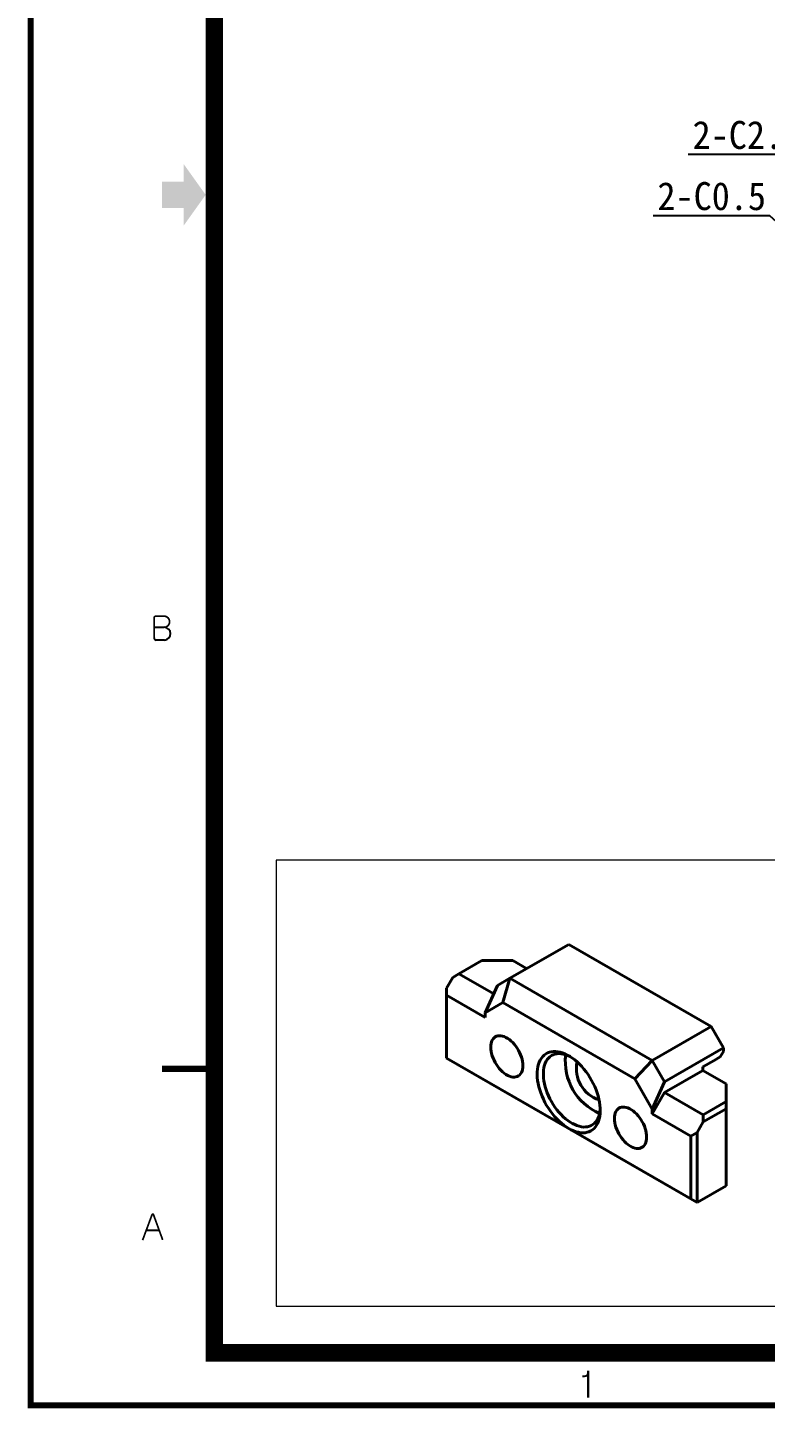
# Model space of a CAD drawing. Header units: millimetres. Extents: x 20 to 420, y 20 to 297.
# Drawn here: x 19.6 to 104, y 19.6 to 177.6 of the extents above; entities that cross this region are included whole.
import ezdxf
from ezdxf import colors
from ezdxf.entities.mleader import LeaderData, LeaderLine
from ezdxf.math import Vec2, Vec3

# ---------------------------------------------------------------- set-up
doc = ezdxf.new("R2010")
doc.units = ezdxf.units.MM
doc.layers.get('0').update_dxf_attribs({"color": 6})
doc.layers.add('0 @ 1', color=6, linetype='Continuous')
doc.layers.add('DIM', color=2, linetype='Continuous', lineweight=9)
doc.layers.add('OUTLINE', color=3, linetype='Continuous', lineweight=40)
doc.styles.get("Standard").update_dxf_attribs({"font": '', "height": 3.2})
doc.styles.get('Standard').set_extended_font_data('GulimChe')

# ---------------------------------------------------------------- blocks, each defined once
blk = doc.blocks.new('A-3_규격도면_동인광학')
blk.add_hatch(color=256).paths.add_polyline_path([(15, 137), (17.5, 137), (17.5, 135), (20, 138.5), (17.5, 142), (17.5, 140), (15, 140)])
for p, q in [((14.1, 89.02), (15.24, 89.02)), ((15.24, 89.02), (15.26, 89.02)), ((15.31, 87.56), (14.35, 87.56)), ((13.21, 20.04), (14.68, 20.04)), ((63.07, 3.35), (63.32, 3.35)), ((63.73, 0.91), (63.73, 3.96)), ((63.73, 3.96), (63.73, 0.91))]:
    blk.add_line(p, q)
for points, const_width in [([(0, 0), (0, 277), (400, 277), (400, 0)], 0.7), ([(21, 6), (21, 271), (394, 271), (394, 6)], 2)]:
    blk.add_lwpolyline(points, close=True, dxfattribs=dict(const_width=const_width))
at = {"const_width": 0.2}
for points in [[(14.1, 87.81), (14.1, 90.08, -0.443983), (14.33, 90.29), (15.24, 90.29, -1), (15.24, 89.02), (14.1, 89.02)], [(12.79, 18.9), (13.87, 21.81, -0.756384), (14.04, 21.8), (15.09, 18.92)]]:
    blk.add_lwpolyline(points, format="xyb", dxfattribs=at)
at = {"const_width": 0.7}
blk.add_lwpolyline([(15, 38.5), (21.67, 38.5)], dxfattribs=at)
for centre, radius, start, end in [((15.26, 88.29), 0.727, 273.6048, 90), ((14.35, 87.81), 0.249, 181.3239, 270), ((63.32, 3.77), 0.418, 270, 351.8564)]:
    blk.add_arc(centre, radius, start, end)

msp = doc.modelspace()

# ---------------------------------------------------------------- linework, layer by layer
at = {"layer": 'DIM', "ltscale": 0.5}
msp.add_lwpolyline([(48.072, 31.332), (120.689, 31.332), (120.689, 82.386), (48.072, 82.386)], close=True, dxfattribs=at)
at = {"layer": 'OUTLINE'}
for p, q in [((81.505, 72.742), (74.781, 68.86)), ((97.769, 63.353), (81.505, 72.742)), ((71.564, 70.88), (68.948, 69.37)), ((75.099, 70.88), (71.564, 70.88)), ((75.099, 70.88), (76.69, 69.962)), ((67.533, 67.737), (68.24, 68.961)), ((68.948, 69.37), (68.24, 68.961)), ((68.948, 69.37), (72.928, 67.072)), ((71.953, 64.917), (73.367, 68.043)), ((73.367, 68.043), (74.781, 68.86)), ((73.953, 66.072), (74.781, 68.86)), ((74.781, 68.86), (91.045, 59.471)), ((67.533, 67.737), (67.533, 66.92)), ((67.533, 66.92), (67.533, 59.735)), ((71.953, 64.369), (67.533, 66.92)), ((73.953, 66.072), (71.953, 64.917)), ((71.953, 64.917), (71.953, 64.369)), ((89.045, 57.36), (73.953, 66.072)), ((97.769, 63.353), (91.045, 59.471)), ((97.769, 63.353), (99.183, 60.903)), ((99.183, 60.903), (92.459, 57.022)), ((98.83, 59.883), (99.183, 60.495)), ((99.183, 60.495), (99.183, 60.903)), ((67.533, 59.735), (81.499, 51.673)), ((67.533, 59.734), (67.533, 59.735)), ((96.171, 43.202), (67.533, 59.734)), ((89.045, 57.36), (91.045, 59.471)), ((91.045, 59.471), (92.459, 57.022)), ((98.116, 59.471), (96.843, 58.736)), ((96.843, 58.736), (96.843, 58.328)), ((98.116, 59.471), (98.83, 59.883)), ((91.045, 53.896), (89.045, 57.36)), ((92.459, 57.022), (91.045, 53.896)), ((92.459, 55.797), (96.843, 58.328)), ((96.843, 58.328), (99.495, 56.797)), ((91.045, 53.347), (92.459, 55.797)), ((92.459, 55.797), (96.878, 53.246)), ((99.495, 54.756), (99.495, 56.797)), ((91.045, 53.896), (91.045, 53.347)), ((96.878, 53.246), (99.495, 54.756)), ((99.495, 53.939), (96.878, 52.429)), ((99.495, 53.939), (99.495, 54.756)), ((99.495, 45.121), (99.495, 53.939)), ((95.464, 50.796), (91.045, 53.347)), ((96.878, 52.429), (96.171, 51.204)), ((96.878, 52.429), (96.878, 53.246)), ((81.499, 51.673), (95.464, 43.61)), ((95.464, 50.796), (96.171, 51.204)), ((95.464, 43.61), (95.464, 50.796)), ((96.171, 51.204), (96.171, 43.202)), ((96.171, 43.202), (99.495, 45.121)), ((95.464, 43.61), (96.171, 43.202))]:
    msp.add_line(p, q, dxfattribs=at)
at = {"layer": 'OUTLINE', "flags": 128}
for points in [[(76.266, 58.858), (76.255, 59.093), (76.223, 59.339), (76.17, 59.591), (76.096, 59.847), (76.003, 60.104), (75.891, 60.359), (75.762, 60.608), (75.618, 60.85), (75.459, 61.08), (75.289, 61.297), (75.108, 61.498), (74.919, 61.681), (74.725, 61.842), (74.527, 61.981), (74.328, 62.096), (74.13, 62.186), (73.936, 62.248), (73.747, 62.284), (73.566, 62.292), (73.396, 62.272), (73.237, 62.224), (73.093, 62.149), (72.964, 62.049), (72.852, 61.923), (72.759, 61.774), (72.685, 61.603), (72.632, 61.412), (72.6, 61.204), (72.589, 60.98), (72.6, 60.744), (72.632, 60.499), (72.685, 60.247), (72.759, 59.991), (72.852, 59.734), (72.964, 59.479), (73.093, 59.229), (73.237, 58.988), (73.396, 58.757), (73.566, 58.54), (73.747, 58.34), (73.936, 58.157), (74.13, 57.996), (74.328, 57.856), (74.527, 57.742), (74.725, 57.652), (74.919, 57.589), (75.108, 57.554), (75.289, 57.546), (75.459, 57.566), (75.618, 57.614), (75.762, 57.688), (75.891, 57.789), (76.003, 57.915), (76.096, 58.064), (76.17, 58.235), (76.223, 58.426), (76.255, 58.634), (76.266, 58.858)], [(81.499, 51.673), (81.219, 51.846), (80.941, 52.044), (80.667, 52.265), (80.398, 52.507), (80.135, 52.769), (79.88, 53.05), (79.635, 53.347), (79.402, 53.66), (79.181, 53.985), (78.974, 54.322), (78.782, 54.667), (78.606, 55.02), (78.448, 55.378), (78.308, 55.738), (78.187, 56.099), (78.087, 56.458), (78.006, 56.814), (77.947, 57.164), (77.909, 57.506), (77.893, 57.838), (77.899, 58.157), (77.926, 58.463), (77.974, 58.753), (78.044, 59.026), (78.135, 59.279), (78.245, 59.511), (78.376, 59.722), (78.525, 59.909), (78.692, 60.072), (78.876, 60.209), (79.075, 60.32), (79.29, 60.404), (79.517, 60.46), (79.756, 60.489), (80.006, 60.489), (80.265, 60.462), (80.532, 60.407), (80.804, 60.324), (81.08, 60.215), (81.359, 60.079), (81.639, 59.917), (81.917, 59.731), (82.194, 59.522), (82.466, 59.29), (82.732, 59.038), (82.991, 58.766), (83.241, 58.477), (83.48, 58.172), (83.708, 57.853), (83.922, 57.522), (84.122, 57.18), (84.306, 56.831), (84.473, 56.475), (84.622, 56.116), (84.752, 55.755), (84.863, 55.395), (84.953, 55.037), (85.023, 54.684), (85.072, 54.338), (85.099, 54.001), (85.104, 53.675), (85.088, 53.362), (85.05, 53.064), (84.991, 52.782), (84.911, 52.519), (84.81, 52.276), (84.689, 52.054), (84.55, 51.855), (84.391, 51.68), (84.216, 51.53), (84.024, 51.406), (83.817, 51.309), (83.596, 51.238), (83.362, 51.196), (83.117, 51.181), (82.863, 51.194), (82.6, 51.236), (82.33, 51.305), (82.056, 51.401), (81.778, 51.524), (81.499, 51.673)], [(81.681, 59.891), (81.653, 59.905), (81.389, 60.026), (81.128, 60.121), (80.872, 60.188), (80.623, 60.228), (80.381, 60.24), (80.15, 60.224), (79.93, 60.181), (79.722, 60.109), (79.529, 60.011), (79.351, 59.886), (79.19, 59.736), (79.046, 59.561), (78.922, 59.362), (78.816, 59.142), (78.731, 58.901), (78.667, 58.641), (78.624, 58.363), (78.602, 58.07), (78.602, 57.764), (78.624, 57.446), (78.667, 57.119), (78.731, 56.784), (78.816, 56.445), (78.922, 56.103), (79.046, 55.761), (79.19, 55.42), (79.351, 55.084), (79.529, 54.753), (79.722, 54.432), (79.93, 54.121), (80.15, 53.823), (80.381, 53.54), (80.623, 53.273), (80.872, 53.025), (81.128, 52.797), (81.389, 52.59), (81.653, 52.407), (81.919, 52.247), (82.183, 52.113), (82.446, 52.005), (82.705, 51.924), (82.958, 51.87), (83.203, 51.844), (83.44, 51.846), (83.666, 51.876), (83.88, 51.934), (84.081, 52.018), (84.267, 52.13), (84.436, 52.268), (84.589, 52.431), (84.723, 52.617), (84.838, 52.827), (84.933, 53.058), (85.008, 53.309), (85.062, 53.578), (85.094, 53.863), (85.1, 53.967)], [(90.408, 50.693), (90.397, 50.929), (90.365, 51.175), (90.312, 51.427), (90.238, 51.683), (90.145, 51.94), (90.033, 52.195), (89.905, 52.444), (89.76, 52.686), (89.602, 52.916), (89.431, 53.133), (89.25, 53.334), (89.062, 53.517), (88.867, 53.678), (88.669, 53.817), (88.47, 53.932), (88.272, 54.022), (88.078, 54.084), (87.889, 54.12), (87.709, 54.128), (87.538, 54.108), (87.38, 54.06), (87.235, 53.985), (87.106, 53.885), (86.994, 53.759), (86.901, 53.609), (86.828, 53.438), (86.774, 53.248), (86.742, 53.039), (86.731, 52.816), (86.742, 52.58), (86.774, 52.335), (86.828, 52.083), (86.901, 51.827), (86.994, 51.57), (87.106, 51.315), (87.235, 51.065), (87.38, 50.824), (87.538, 50.593), (87.709, 50.376), (87.889, 50.175), (88.078, 49.993), (88.272, 49.831), (88.47, 49.692), (88.669, 49.577), (88.867, 49.488), (89.062, 49.425), (89.25, 49.39), (89.431, 49.382), (89.602, 49.402), (89.76, 49.45), (89.905, 49.524), (90.033, 49.625), (90.145, 49.751), (90.238, 49.9), (90.312, 50.071), (90.365, 50.262), (90.397, 50.47), (90.408, 50.693)]]:
    msp.add_lwpolyline(points, dxfattribs=at)
at = {"layer": 'OUTLINE'}
for centre, radius, start, end in [((87.621, 59.371), 6.512, 173.45273, 246.5419), ((86.158, 58.527), 3.781, 168.21857, 251.77605)]:
    msp.add_arc(centre, radius, start, end, dxfattribs=at)

# ---------------------------------------------------------------- block references
at = {"layer": '0 @ 1'}
msp.add_blockref('A-3_규격도면_동인광학', (20, 20), dxfattribs=at)

# ---------------------------------------------------------------- leaders
at = {"layer": 'DIM', "ltscale": 0.5}
ml = msp.add_multileader_mtext('Standard', dxfattribs=at)
ml.set_content('\\A1;{\\C2;2-C2.0}', color=256)
ml.set_leader_properties()
ml.build(insert=Vec2(0, 0))
ml.multileader.update_dxf_attribs({"text_left_attachment_type": 5, "text_right_attachment_type": 5, "dogleg_length": 0.36, "arrow_head_size": 3})
ctx = ml.context
ctx.base_point, ctx.char_height, ctx.arrow_head_size, ctx.landing_gap_size, ctx.plane_origin = Vec3(95.2, 163.116), 3.2, 3, 0.09, Vec3(148.351, 160.944)
ctx.left_attachment, ctx.right_attachment, ctx.text_align_type = 5, 5, 2
notes = []
notes.append((ctx, [(1, (1, 1, 0), (108.519, 163.116), (-1, 0), 0.36, [(0, [(121.495, 150.168)], 0, [])])]))
ctx.mtext.insert, ctx.mtext.alignment, ctx.mtext.flow_direction = Vec3(108.069, 166.956), 3, 5
ml = msp.add_multileader_mtext('Standard', dxfattribs=at)
ml.set_content('\\A1;{\\C2;2-C0.5}', color=256)
ml.set_leader_properties()
ml.build(insert=Vec2(0, 0))
ml.multileader.update_dxf_attribs({"text_left_attachment_type": 5, "text_right_attachment_type": 5, "dogleg_length": 0.36, "arrow_head_size": 3})
ctx = ml.context
ctx.base_point, ctx.char_height, ctx.arrow_head_size, ctx.landing_gap_size, ctx.plane_origin = Vec3(91.176, 156.116), 3.2, 3, 0.09, Vec3(148.351, 156.047)
ctx.left_attachment, ctx.right_attachment, ctx.text_align_type = 5, 5, 2
notes.append((ctx, [(1, (1, 1, 0), (104.503, 156.116), (-1, 0), 0.36, [(0, [(113.995, 147.418)], 0, [])])]))
ctx.mtext.insert, ctx.mtext.alignment, ctx.mtext.flow_direction = Vec3(104.053, 159.956), 3, 5
for ctx, leaders in notes:
    for number, flags, end, landing, length, lines in leaders:
        leader = LeaderData()
        leader.index, (leader.has_last_leader_line, leader.has_dogleg_vector, leader.attachment_direction) = number, flags
        leader.last_leader_point, leader.dogleg_vector, leader.dogleg_length = Vec3(end), Vec3(landing), length
        for number, points, colour, breaks in lines:
            line = LeaderLine()
            line.index, line.vertices, line.color, line.breaks = number, Vec3.list(points), colors.encode_raw_color(colour), breaks
            leader.lines.append(line)
        ctx.leaders.append(leader)

doc.saveas('drawing.dxf')
